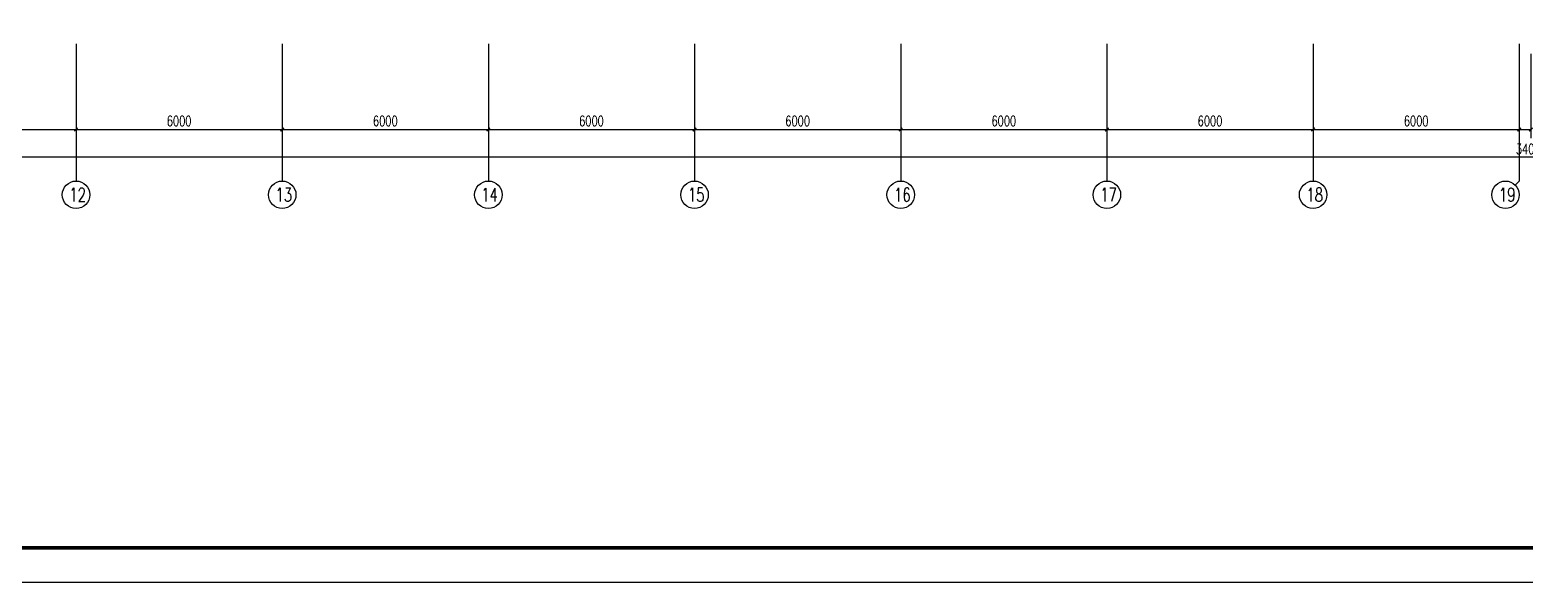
# Model space of a CAD drawing. Extents: x -73672 to 366960, y -527333 to 140666.
# Drawn here: x 256363 to 299876, y -186418 to -170334 of the extents above; entities that cross this region are included whole.
import ezdxf
from ezdxf.enums import TextEntityAlignment as Align

# ---------------------------------------------------------------- set-up
doc = ezdxf.new("R2010")
doc.units = 0
doc.header["$LTSCALE"] = 1000
doc.header["$MEASUREMENT"] = 0
for name, color, linetype in [('AXIS', 3, 'Continuous'), ('AXIS_TEXT', 7, 'Continuous'), ('PUB_TITLE', 4, 'Continuous')]:
    doc.layers.add(name, color=color, linetype=linetype)
doc.styles.add('_TCH_AXIS', font='COMPLEX', dxfattribs={"bigfont": 'GBCBIG'})
doc.styles.add('_TCH_DIM_T3', font='SIMPLEX', dxfattribs={"width": 0.705882, "bigfont": 'GBCBIG'})
doc.styles.add('COMPLEX', font='COMPLEX', dxfattribs={"bigfont": 'Tssdchn.shx'})
doc.dimstyles.new('_TCH_ARCH-100', dxfattribs={"dimtxt": 297.5, "dimasz": 100, "dimexe": 250, "dimexo": 300, "dimgap": 100, "dimtad": 1, "dimdec": 0, "dimzin": 0, "dimdsep": 46, "dimtxsty": '_TCH_DIM_T3', "dimblk": 'ARCHTICK', "dimcen": 0.09, "dimclrt": 7, "dimazin": 2, "dimtfac": 1, "dimtdec": 0, "dimtix": 1, "dimtmove": 2, "dimatfit": 3, "dimfxl": 0, "dimtolj": 1, "dimtzin": 0, "dimarcsym": 0})

# ---------------------------------------------------------------- blocks, each defined once
blk = doc.blocks.new('_AXISO')
blk.add_circle((0, 0), 0.5)
at = {"layer": 'AXIS_TEXT', "style": 'COMPLEX'}
blk.add_attdef('A', text='', height=0.56, dxfattribs=at).set_placement((-0.25, -0.28), (0.25, -0.28), align=Align.FIT)
blk = doc.blocks.new('_ArchTick')
at = {"color": 0, "linetype": 'ByBlock', "const_width": 0.4}
blk.add_lwpolyline([(-0.5, -0.5), (0.5, 0.5)], dxfattribs=at)
blk = doc.blocks.new('*D8573')
at = {"layer": 'AXIS', "color": 0, "lineweight": -2}
for p, q in [((191586, -171036), (191586, -174286)), ((306166, -171036), (306166, -174286)), ((191586, -174036), (306166, -174036))]:
    blk.add_line(p, q, dxfattribs=at)
at = {"layer": 'Defpoints', "color": 0}
for p in [(191586, -170736), (306166, -170736), (306166, -174036)]:
    blk.add_point(p, dxfattribs=at)
at = {"layer": 'AXIS', "color": 0, "linetype": 'ByBlock', "lineweight": -2, "xscale": 100, "yscale": 100, "zscale": 100, "rotation": 180}
blk.add_blockref('_ArchTick', (191586, -174036), dxfattribs=at)
at = {"layer": 'AXIS', "color": 0, "linetype": 'ByBlock', "lineweight": -2, "xscale": 100, "yscale": 100, "zscale": 100}
blk.add_blockref('_ArchTick', (306166, -174036), dxfattribs=at)
at = {"layer": 'AXIS', "color": 7, "insert": (248876, -173787), "char_height": 297.5, "attachment_point": 5, "style": '_TCH_DIM_T3'}
blk.add_mtext('\\A1;114580', dxfattribs=at)
blk = doc.blocks.new('*D8585')
at = {"layer": 'AXIS', "color": 0, "lineweight": -2}
for p, q in [((251706, -171036), (251706, -173486)), ((257706, -171036), (257706, -173486)), ((251706, -173236), (257706, -173236))]:
    blk.add_line(p, q, dxfattribs=at)
at = {"layer": 'Defpoints', "color": 0}
for p in [(251706, -170736), (257706, -170736), (257706, -173236)]:
    blk.add_point(p, dxfattribs=at)
at = {"layer": 'AXIS', "color": 0, "linetype": 'ByBlock', "lineweight": -2, "xscale": 100, "yscale": 100, "zscale": 100, "rotation": 180}
blk.add_blockref('_ArchTick', (251706, -173236), dxfattribs=at)
at = {"layer": 'AXIS', "color": 0, "linetype": 'ByBlock', "lineweight": -2, "xscale": 100, "yscale": 100, "zscale": 100}
blk.add_blockref('_ArchTick', (257706, -173236), dxfattribs=at)
at = {"layer": 'AXIS', "color": 7, "insert": (254706, -172987), "char_height": 297.5, "attachment_point": 5, "style": '_TCH_DIM_T3'}
blk.add_mtext('\\A1;6000', dxfattribs=at)
blk = doc.blocks.new('*D8586')
at = {"layer": 'AXIS', "color": 0, "lineweight": -2}
for p, q in [((257706, -171036), (257706, -173486)), ((263706, -171036), (263706, -173486)), ((257706, -173236), (263706, -173236))]:
    blk.add_line(p, q, dxfattribs=at)
at = {"layer": 'Defpoints', "color": 0}
for p in [(257706, -170736), (263706, -170736), (263706, -173236)]:
    blk.add_point(p, dxfattribs=at)
at = {"layer": 'AXIS', "color": 0, "linetype": 'ByBlock', "lineweight": -2, "xscale": 100, "yscale": 100, "zscale": 100, "rotation": 180}
blk.add_blockref('_ArchTick', (257706, -173236), dxfattribs=at)
at = {"layer": 'AXIS', "color": 0, "linetype": 'ByBlock', "lineweight": -2, "xscale": 100, "yscale": 100, "zscale": 100}
blk.add_blockref('_ArchTick', (263706, -173236), dxfattribs=at)
at = {"layer": 'AXIS', "color": 7, "insert": (260706, -172987), "char_height": 297.5, "attachment_point": 5, "style": '_TCH_DIM_T3'}
blk.add_mtext('\\A1;6000', dxfattribs=at)
blk = doc.blocks.new('*D8587')
at = {"layer": 'AXIS', "color": 0, "lineweight": -2}
for p, q in [((263706, -171036), (263706, -173486)), ((269706, -171036), (269706, -173486)), ((263706, -173236), (269706, -173236))]:
    blk.add_line(p, q, dxfattribs=at)
at = {"layer": 'Defpoints', "color": 0}
for p in [(263706, -170736), (269706, -170736), (269706, -173236)]:
    blk.add_point(p, dxfattribs=at)
at = {"layer": 'AXIS', "color": 0, "linetype": 'ByBlock', "lineweight": -2, "xscale": 100, "yscale": 100, "zscale": 100, "rotation": 180}
blk.add_blockref('_ArchTick', (263706, -173236), dxfattribs=at)
at = {"layer": 'AXIS', "color": 0, "linetype": 'ByBlock', "lineweight": -2, "xscale": 100, "yscale": 100, "zscale": 100}
blk.add_blockref('_ArchTick', (269706, -173236), dxfattribs=at)
at = {"layer": 'AXIS', "color": 7, "insert": (266706, -172987), "char_height": 297.5, "attachment_point": 5, "style": '_TCH_DIM_T3'}
blk.add_mtext('\\A1;6000', dxfattribs=at)
blk = doc.blocks.new('*D8588')
at = {"layer": 'AXIS', "color": 0, "lineweight": -2}
for p, q in [((269706, -171036), (269706, -173486)), ((275706, -171036), (275706, -173486)), ((269706, -173236), (275706, -173236))]:
    blk.add_line(p, q, dxfattribs=at)
at = {"layer": 'Defpoints', "color": 0}
for p in [(269706, -170736), (275706, -170736), (275706, -173236)]:
    blk.add_point(p, dxfattribs=at)
at = {"layer": 'AXIS', "color": 0, "linetype": 'ByBlock', "lineweight": -2, "xscale": 100, "yscale": 100, "zscale": 100, "rotation": 180}
blk.add_blockref('_ArchTick', (269706, -173236), dxfattribs=at)
at = {"layer": 'AXIS', "color": 0, "linetype": 'ByBlock', "lineweight": -2, "xscale": 100, "yscale": 100, "zscale": 100}
blk.add_blockref('_ArchTick', (275706, -173236), dxfattribs=at)
at = {"layer": 'AXIS', "color": 7, "insert": (272706, -172987), "char_height": 297.5, "attachment_point": 5, "style": '_TCH_DIM_T3'}
blk.add_mtext('\\A1;6000', dxfattribs=at)
blk = doc.blocks.new('*D8589')
at = {"layer": 'AXIS', "color": 0, "lineweight": -2}
for p, q in [((275706, -171036), (275706, -173486)), ((281706, -171036), (281706, -173486)), ((275706, -173236), (281706, -173236))]:
    blk.add_line(p, q, dxfattribs=at)
at = {"layer": 'Defpoints', "color": 0}
for p in [(275706, -170736), (281706, -170736), (281706, -173236)]:
    blk.add_point(p, dxfattribs=at)
at = {"layer": 'AXIS', "color": 0, "linetype": 'ByBlock', "lineweight": -2, "xscale": 100, "yscale": 100, "zscale": 100, "rotation": 180}
blk.add_blockref('_ArchTick', (275706, -173236), dxfattribs=at)
at = {"layer": 'AXIS', "color": 0, "linetype": 'ByBlock', "lineweight": -2, "xscale": 100, "yscale": 100, "zscale": 100}
blk.add_blockref('_ArchTick', (281706, -173236), dxfattribs=at)
at = {"layer": 'AXIS', "color": 7, "insert": (278706, -172987), "char_height": 297.5, "attachment_point": 5, "style": '_TCH_DIM_T3'}
blk.add_mtext('\\A1;6000', dxfattribs=at)
blk = doc.blocks.new('*D8590')
at = {"layer": 'AXIS', "color": 0, "lineweight": -2}
for p, q in [((281706, -171036), (281706, -173486)), ((287706, -171036), (287706, -173486)), ((281706, -173236), (287706, -173236))]:
    blk.add_line(p, q, dxfattribs=at)
at = {"layer": 'Defpoints', "color": 0}
for p in [(281706, -170736), (287706, -170736), (287706, -173236)]:
    blk.add_point(p, dxfattribs=at)
at = {"layer": 'AXIS', "color": 0, "linetype": 'ByBlock', "lineweight": -2, "xscale": 100, "yscale": 100, "zscale": 100, "rotation": 180}
blk.add_blockref('_ArchTick', (281706, -173236), dxfattribs=at)
at = {"layer": 'AXIS', "color": 0, "linetype": 'ByBlock', "lineweight": -2, "xscale": 100, "yscale": 100, "zscale": 100}
blk.add_blockref('_ArchTick', (287706, -173236), dxfattribs=at)
at = {"layer": 'AXIS', "color": 7, "insert": (284706, -172987), "char_height": 297.5, "attachment_point": 5, "style": '_TCH_DIM_T3'}
blk.add_mtext('\\A1;6000', dxfattribs=at)
blk = doc.blocks.new('*D8591')
at = {"layer": 'AXIS', "color": 0, "lineweight": -2}
for p, q in [((287706, -171036), (287706, -173486)), ((293706, -171036), (293706, -173486)), ((287706, -173236), (293706, -173236))]:
    blk.add_line(p, q, dxfattribs=at)
at = {"layer": 'Defpoints', "color": 0}
for p in [(287706, -170736), (293706, -170736), (293706, -173236)]:
    blk.add_point(p, dxfattribs=at)
at = {"layer": 'AXIS', "color": 0, "linetype": 'ByBlock', "lineweight": -2, "xscale": 100, "yscale": 100, "zscale": 100, "rotation": 180}
blk.add_blockref('_ArchTick', (287706, -173236), dxfattribs=at)
at = {"layer": 'AXIS', "color": 0, "linetype": 'ByBlock', "lineweight": -2, "xscale": 100, "yscale": 100, "zscale": 100}
blk.add_blockref('_ArchTick', (293706, -173236), dxfattribs=at)
at = {"layer": 'AXIS', "color": 7, "insert": (290706, -172987), "char_height": 297.5, "attachment_point": 5, "style": '_TCH_DIM_T3'}
blk.add_mtext('\\A1;6000', dxfattribs=at)
blk = doc.blocks.new('*D8592')
at = {"layer": 'AXIS', "color": 0, "lineweight": -2}
for p, q in [((293706, -171036), (293706, -173486)), ((299706, -171036), (299706, -173486)), ((293706, -173236), (299706, -173236))]:
    blk.add_line(p, q, dxfattribs=at)
at = {"layer": 'Defpoints', "color": 0}
for p in [(293706, -170736), (299706, -170736), (299706, -173236)]:
    blk.add_point(p, dxfattribs=at)
at = {"layer": 'AXIS', "color": 0, "linetype": 'ByBlock', "lineweight": -2, "xscale": 100, "yscale": 100, "zscale": 100, "rotation": 180}
blk.add_blockref('_ArchTick', (293706, -173236), dxfattribs=at)
at = {"layer": 'AXIS', "color": 0, "linetype": 'ByBlock', "lineweight": -2, "xscale": 100, "yscale": 100, "zscale": 100}
blk.add_blockref('_ArchTick', (299706, -173236), dxfattribs=at)
at = {"layer": 'AXIS', "color": 7, "insert": (296706, -172987), "char_height": 297.5, "attachment_point": 5, "style": '_TCH_DIM_T3'}
blk.add_mtext('\\A1;6000', dxfattribs=at)
blk = doc.blocks.new('*D8593')
at = {"layer": 'AXIS', "color": 0, "lineweight": -2}
for p, q in [((299706, -171036), (299706, -173486)), ((300046, -171036), (300046, -173486)), ((299706, -173236), (300046, -173236))]:
    blk.add_line(p, q, dxfattribs=at)
at = {"layer": 'Defpoints', "color": 0}
for p in [(299706, -170736), (300046, -170736), (300046, -173236)]:
    blk.add_point(p, dxfattribs=at)
at = {"layer": 'AXIS', "color": 0, "linetype": 'ByBlock', "lineweight": -2, "xscale": 100, "yscale": 100, "zscale": 100, "rotation": 180}
blk.add_blockref('_ArchTick', (299706, -173236), dxfattribs=at)
at = {"layer": 'AXIS', "color": 0, "linetype": 'ByBlock', "lineweight": -2, "xscale": 100, "yscale": 100, "zscale": 100}
blk.add_blockref('_ArchTick', (300046, -173236), dxfattribs=at)
at = {"layer": 'AXIS', "color": 7, "insert": (299876, -173803), "char_height": 297.5, "attachment_point": 5, "style": '_TCH_DIM_T3'}
blk.add_mtext('\\A1;340', dxfattribs=at)

msp = doc.modelspace()

# ---------------------------------------------------------------- linework, layer by layer
at = {"layer": 'AXIS'}
for p, q in [((257705.56, -170735.82), (257705.56, -174735.82)), ((263705.56, -170735.82), (263705.56, -174735.82)), ((269705.56, -170735.82), (269705.56, -174735.82)), ((275705.56, -170735.82), (275705.56, -174735.82)), ((281705.56, -170735.82), (281705.56, -174735.82)), ((287705.56, -170735.82), (287705.56, -174735.82)), ((293705.56, -170735.82), (293705.56, -174735.82)), ((299705.56, -170735.82), (299705.56, -174735.82)), ((299705.56, -174735.82), (299588.4, -174852.98))]:
    msp.add_line(p, q, dxfattribs=at)
at = {"layer": 'PUB_TITLE'}
msp.add_lwpolyline([(177678.75, -186417.87), (326378.75, -186417.87), (326378.75, -102317.87), (177678.75, -102317.87)], close=True, dxfattribs=at)
at = {"layer": 'PUB_TITLE', "const_width": 100}
msp.add_lwpolyline([(180178.75, -185417.87), (325378.75, -185417.87), (325378.75, -103317.87), (180178.75, -103317.87)], close=True, dxfattribs=at)

# ---------------------------------------------------------------- block references
at = {"layer": 'AXIS'}
ref = msp.add_blockref('_AXISO', (257705.56, -175135.82), dxfattribs=dict(at, xscale=800, yscale=800, zscale=800))
ref.add_attrib('A', '12', (257510.11, -175336.32), dxfattribs={"color": 7, "height": 401.002, "style": '_TCH_AXIS', "width": 0.705882})
ref = msp.add_blockref('_AXISO', (263705.56, -175135.82), dxfattribs=dict(at, xscale=800, yscale=800, zscale=800))
ref.add_attrib('A', '13', (263510.11, -175336.32), dxfattribs={"color": 7, "height": 401.002, "style": '_TCH_AXIS', "width": 0.705882})
ref = msp.add_blockref('_AXISO', (269705.56, -175135.82), dxfattribs=dict(at, xscale=800, yscale=800, zscale=800))
ref.add_attrib('A', '14', (269503.54, -175329.7), dxfattribs={"color": 7, "height": 387.75, "style": '_TCH_AXIS', "width": 0.705882})
ref = msp.add_blockref('_AXISO', (275705.56, -175135.82), dxfattribs=dict(at, xscale=800, yscale=800, zscale=800))
ref.add_attrib('A', '15', (275510.11, -175336.32), dxfattribs={"color": 7, "height": 401.002, "style": '_TCH_AXIS', "width": 0.705882})
ref = msp.add_blockref('_AXISO', (281705.56, -175135.82), dxfattribs=dict(at, xscale=800, yscale=800, zscale=800))
ref.add_attrib('A', '16', (281510.11, -175336.32), dxfattribs={"color": 7, "height": 401.002, "style": '_TCH_AXIS', "width": 0.705882})
ref = msp.add_blockref('_AXISO', (287705.56, -175135.82), dxfattribs=dict(at, xscale=800, yscale=800, zscale=800))
ref.add_attrib('A', '17', (287510.11, -175336.32), dxfattribs={"color": 7, "height": 401.002, "style": '_TCH_AXIS', "width": 0.705882})
ref = msp.add_blockref('_AXISO', (293705.56, -175135.82), dxfattribs=dict(at, xscale=800, yscale=800, zscale=800))
ref.add_attrib('A', '18', (293510.11, -175336.32), dxfattribs={"color": 7, "height": 401.002, "style": '_TCH_AXIS', "width": 0.705882})
ref = msp.add_blockref('_AXISO', (299305.56, -175135.82), dxfattribs=dict(at, xscale=800, yscale=800, zscale=800))
ref.add_attrib('A', '19', (299110.11, -175336.32), dxfattribs={"color": 7, "height": 401.002, "style": '_TCH_AXIS', "width": 0.705882})

# ---------------------------------------------------------------- dimensions: what is measured, and where the dimension line sits
for p1, p2, distance, picture, middle in [((191585.56, -170735.82), (306165.56, -170735.82), -3300, '*D8573', (248875.56, -173787.07)), ((251705.56, -170735.82), (257705.56, -170735.82), -2500, '*D8585', (254705.56, -172987.07)), ((257705.56, -170735.82), (263705.56, -170735.82), -2500, '*D8586', (260705.56, -172987.07)), ((263705.56, -170735.82), (269705.56, -170735.82), -2500, '*D8587', (266705.56, -172987.07)), ((269705.56, -170735.82), (275705.56, -170735.82), -2500, '*D8588', (272705.56, -172987.07)), ((275705.56, -170735.82), (281705.56, -170735.82), -2500, '*D8589', (278705.56, -172987.07)), ((281705.56, -170735.82), (287705.56, -170735.82), -2500, '*D8590', (284705.56, -172987.07)), ((287705.56, -170735.82), (293705.56, -170735.82), -2500, '*D8591', (290705.56, -172987.07)), ((293705.56, -170735.82), (299705.56, -170735.82), -2500, '*D8592', (296705.56, -172987.07))]:
    dim = msp.add_aligned_dim(p1=p1, p2=p2, distance=distance, dimstyle='_TCH_ARCH-100', dxfattribs=at)
    dim.commit()
    dim.dimension.update_dxf_attribs({"geometry": picture, "text_midpoint": middle})
dim = msp.add_linear_dim(base=(300045.56, -173235.82), p1=(299705.56, -170735.82), p2=(300045.56, -170735.82), angle=0, dimstyle='_TCH_ARCH-100', dxfattribs=at)
dim.commit()
dim.dimension.update_dxf_attribs({"geometry": '*D8593', "text_midpoint": (299875.56, -173803.32), "dimtype": 161})

doc.saveas('drawing.dxf')
